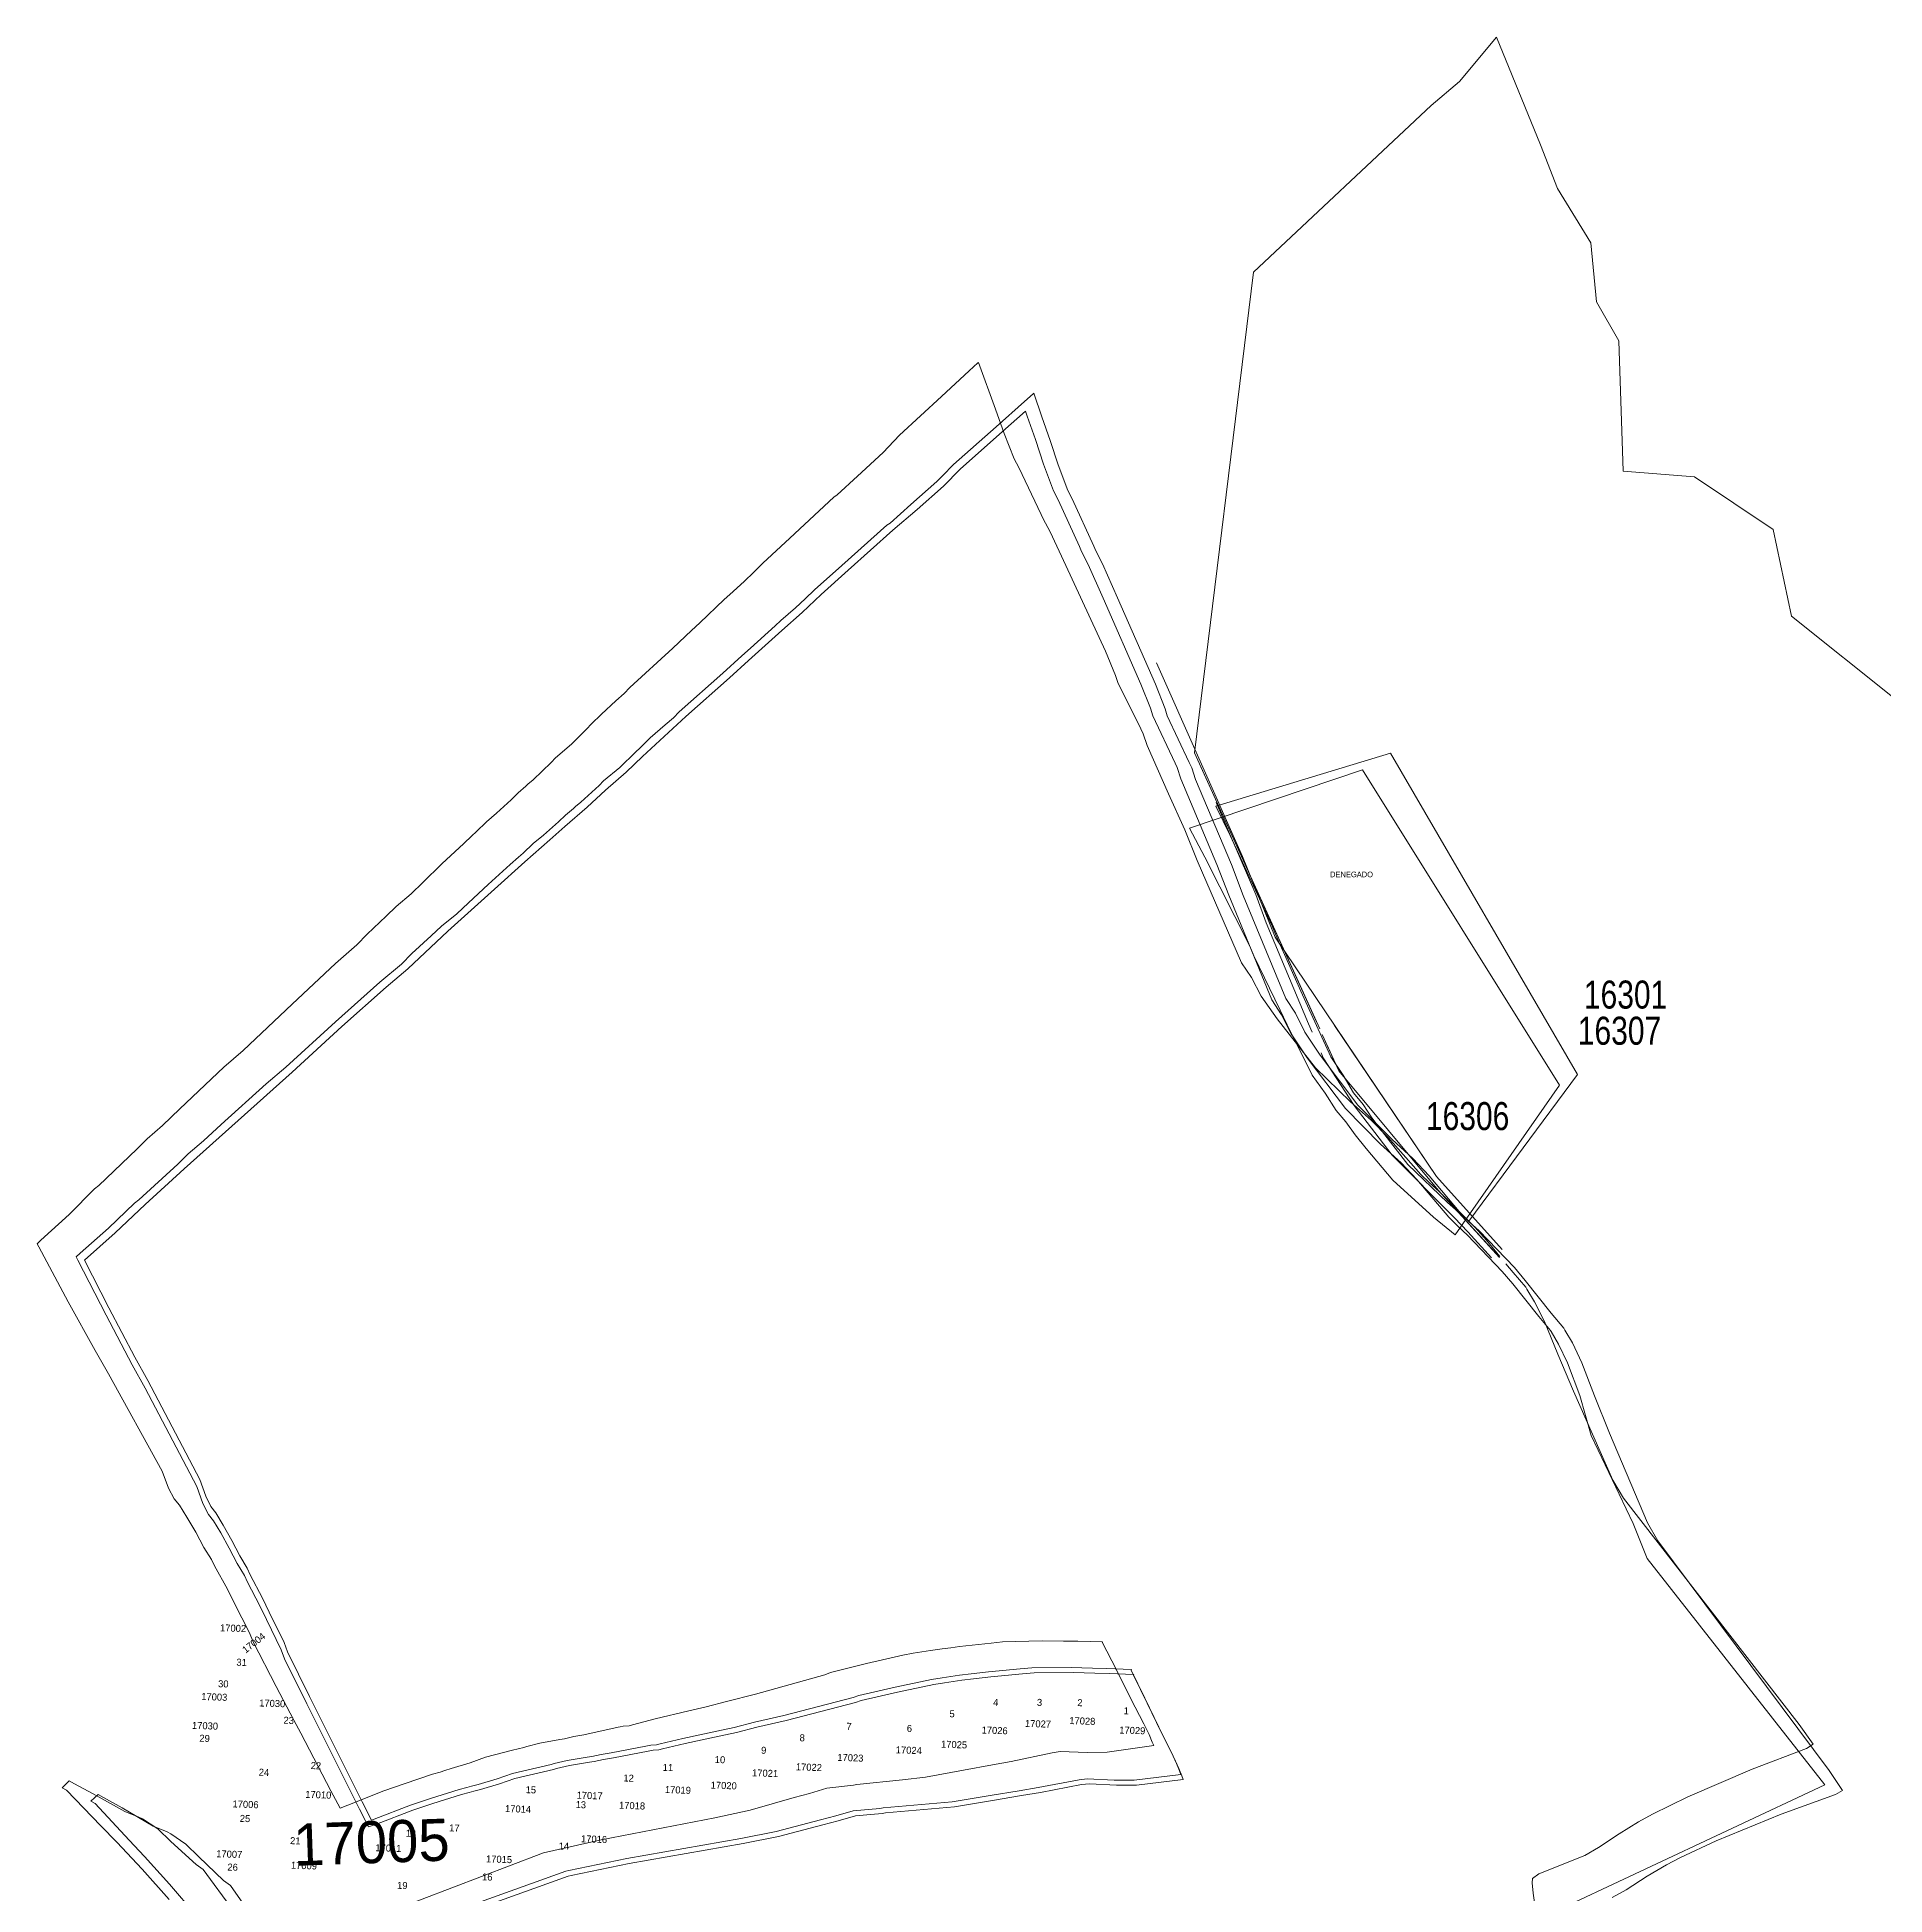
# Model space of a CAD drawing. Header units: inches. Extents: x 610851 to 630254, y 1234683 to 1264905.
# Drawn here: x 622678 to 623997, y 1247733 to 1249059 of the extents above; entities that cross this region are included whole.
import ezdxf
from ezdxf.enums import TextEntityAlignment as Align

# ---------------------------------------------------------------- set-up
doc = ezdxf.new("R2010")
doc.units = ezdxf.units.IN
doc.header["$MEASUREMENT"] = 0
doc.layers.add('Level 50', color=7, linetype='Continuous', lineweight=0)
doc.layers.add('Level 7', color=7, linetype='Continuous', lineweight=0)
doc.styles.add('Styledgn000', font='dgn000.shx')
doc.styles.add('Styledgn032', font='dgn032.shx')

msp = doc.modelspace()

# ---------------------------------------------------------------- linework, layer by layer
at = {"layer": 'Level 50', "color": 7, "linetype": 'Continuous', "lineweight": 0, "flags": 128}
for points in [[(624004.73258, 1248586.0922), (623930.28358, 1248645.4512), (623917.29858, 1248707.3792), (623861.13258, 1248744.8232), (623810.18458, 1248748.8992), (623807.15358, 1248841.8652), (623791.17758, 1248869.8222), (623787.18158, 1248911.7972), (623763.29258, 1248950.6172), (623751.24258, 1248981.7452), (623719.93558, 1249058.6212), (623693.35858, 1249026.9282), (623673.35858, 1249009.9282), (623546.35858, 1248890.9282), (623504.35858, 1248547.9282), (623591.2276, 1248356.479)], [(624004.73258, 1248586.0922), (623930.28358, 1248645.4512), (623917.29858, 1248707.3792), (623861.13258, 1248744.8232), (623810.18458, 1248748.8992), (623807.15358, 1248841.8652), (623791.17758, 1248869.8222), (623787.18158, 1248911.7972), (623763.29258, 1248950.6172), (623751.24258, 1248981.7452), (623719.93558, 1249058.6212), (623693.35858, 1249026.9282), (623673.35858, 1249009.9282), (623546.35858, 1248890.9282), (623504.35858, 1248547.9282), (623593.76789, 1248350.88051)], [(624004.73258, 1248586.0922), (623930.28358, 1248645.4512), (623917.29858, 1248707.3792), (623861.13258, 1248744.8232), (623810.18458, 1248748.8992), (623807.15358, 1248841.8652), (623791.17758, 1248869.8222), (623787.18158, 1248911.7972), (623763.29258, 1248950.6172), (623751.24258, 1248981.7452), (623719.93558, 1249058.6212), (623693.35858, 1249026.9282), (623673.35858, 1249009.9282), (623546.35858, 1248890.9282), (623504.35858, 1248547.9282), (623593.76789, 1248350.88051)], [(623723.91456, 1248193.54912), (623677.10858, 1248245.5322), (623561.91458, 1248416.3142), (623538.62858, 1248473.9482), (623477.13958, 1248612.0552)], [(623644.156, 1248547.62458), (623644.156, 1248547.62458), (623519.57374, 1248509.81686), (623529.90726, 1248488.93412), (623559.89798, 1248424.24778), (623562.55841, 1248417.45071), (623580.22249, 1248377.91687), (623584.91319, 1248367.41679), (623601.57849, 1248331.05466), (623610.51021, 1248317.89971), (623617.80992, 1248305.23231), (623624.63671, 1248296.92803), (623630.87177, 1248287.50396), (623638.56609, 1248277.52614), (623656.69555, 1248254.25451), (623684.95947, 1248227.09233), (623700.08327, 1248213.85307), (623777.76136, 1248318.33426), (623644.156, 1248547.62458)], [(623624.14499, 1248535.807), (623624.14499, 1248535.807), (623500.80083, 1248494.13706), (623511.77981, 1248473.58633), (623543.77087, 1248409.86555), (623546.64173, 1248403.15465), (623565.52866, 1248364.1902), (623570.54414, 1248353.84133), (623588.33398, 1248318.01593), (623597.67113, 1248305.14558), (623605.36187, 1248292.7117), (623612.44401, 1248284.6241), (623618.96959, 1248275.39882), (623626.97097, 1248265.6655), (623645.81652, 1248242.96988), (623674.91279, 1248216.70126), (623690.44163, 1248203.9395), (623764.82759, 1248310.78956), (623624.14499, 1248535.807)], [(623519.86447, 1248512.3812), (623548.02869, 1248446.80338), (623555.58612, 1248426.67291), (623585.82549, 1248354.58254), (623588.42255, 1248348.53131)], [(623595.52822, 1248347.00094), (623607.35858, 1248320.9282), (623678.35858, 1248235.9282), (623720.51915, 1248189.55158)], [(623597.68395, 1248342.24997), (623607.35858, 1248320.9282), (623678.35858, 1248235.9282), (623722.04168, 1248187.87679)], [(623723.91456, 1248193.54912), (623677.10858, 1248245.5322), (623604.36008, 1248353.38621)], [(623594.70871, 1248333.8844), (623596.23745, 1248330.3224), (623618.26378, 1248296.28238), (623645.35397, 1248260.72888), (623689.84491, 1248216.20193), (623699.33534, 1248206.05315), (623716.21569, 1248187.66863)], [(623598.75053, 1248339.89935), (623607.35858, 1248320.9282), (623678.35858, 1248235.9282), (623720.9561, 1248189.07093)]]:
    msp.add_lwpolyline(points, dxfattribs=at)
at = {"layer": 'Level 50', "color": 7, "flags": 128}
for points in [[(623722.17881, 1248188.64258), (623712.69021, 1248200.13336), (623704.72531, 1248209.1213), (623679.04427, 1248235.01823), (623671.91288, 1248241.22554), (623665.91408, 1248247.12892), (623642.64656, 1248273.5248), (623630.7824, 1248285.58896), (623615.75845, 1248298.79519), (623590.74515, 1248323.04391), (623563.35548, 1248358.17375), (623552.00073, 1248374.38562), (623545.08263, 1248387.67284), (623538.01159, 1248397.97087), (623506.36437, 1248471.00326), (623497.50358, 1248492.98234), (623485.88023, 1248518.73994), (623470.62404, 1248553.18239), (623467.85725, 1248561.47855), (623465.98649, 1248565.16391), (623449.73478, 1248598.05043), (623448.0909, 1248603.09602), (623440.77762, 1248620.55588), (623412.65286, 1248681.60195), (623401.42657, 1248705.72735), (623396.41438, 1248714.81375), (623395.05347, 1248718.1181), (623379.03184, 1248751.6218), (623375.66471, 1248757.62294), (623368.57738, 1248775.70691), (623362.44339, 1248793.1047), (623350.14935, 1248826.49559), (623349.76529, 1248826.15772), (623343.55073, 1248820.56045), (623323.75853, 1248802.09898), (623293.81866, 1248774.57684), (623286.06921, 1248766.31389), (623282.1053, 1248762.16382), (623263.90598, 1248745.46793), (623249.46136, 1248732.03224), (623247.0885, 1248730.42684), (623215.49844, 1248701.0991), (623196.33866, 1248683.29496), (623189.81999, 1248676.85716), (623183.02761, 1248670.17446), (623172.75457, 1248661.02154), (623168.8101, 1248657.24088), (623151.45098, 1248640.76694), (623145.47048, 1248635.28085), (623132.09884, 1248622.64334), (623101.44758, 1248594.57448), (623097.43519, 1248590.22552), (623091.52343, 1248585.09271), (623081.14659, 1248575.58989), (623073.93025, 1248568.39457), (623070.84504, 1248565.17027), (623059.78807, 1248554.09212), (623048.33335, 1248544.34712), (623045.18145, 1248540.9356), (623032.39391, 1248528.63552), (623028.60535, 1248525.64975), (623027.18564, 1248524.04428), (623021.62018, 1248519.29168), (623016.69885, 1248514.48151), (623006.19365, 1248504.77238), (622999.09766, 1248498.68437), (622991.87337, 1248491.65595), (622988.64365, 1248488.74012), (622982.87744, 1248483.29584), (622967.3342, 1248468.70245), (622953.60981, 1248455.37257), (622945.41767, 1248447.4258), (622934.65008, 1248438.29911), (622927.53946, 1248431.45873), (622913.99392, 1248418.42007), (622906.54406, 1248410.85855), (622891.37361, 1248397.51898), (622860.36076, 1248368.69157), (622825.39472, 1248335.61728), (622811.68808, 1248323.53991), (622780.22233, 1248293.91433), (622767.84911, 1248282.10669), (622757.03026, 1248272.54401), (622749.67812, 1248265.11125), (622722.46203, 1248239.20274), (622719.42863, 1248236.77747), (622701.24432, 1248218.39258), (622681.22203, 1248200.15906), (622678.48416, 1248197.59402), (622679.67679, 1248195.31685), (622700.63647, 1248156.28098), (622719.85721, 1248121.39188), (622729.38225, 1248104.92247), (622767.70541, 1248035.27419), (622772.21009, 1248023.28432), (622776.34536, 1248015.64956), (622779.98139, 1248011.06343), (622785.29617, 1248002.56549), (622791.61461, 1247991.84403), (622797.47066, 1247980.97133), (622802.79781, 1247972.3966), (622804.9893, 1247967.77179), (622814.2318, 1247951.16134), (622818.9848, 1247941.40723), (622830.06767, 1247919.9507), (622832.56743, 1247913.51209), (622849.02049, 1247881.73332), (622861.61834, 1247857.70129), (622866.59813, 1247848.29926), (622887.94899, 1247807.28604), (622894.63009, 1247794.84174), (622900.26841, 1247796.90022), (622925.95592, 1247807.34614), (622940.33683, 1247812.32036), (622960.58946, 1247819.10817), (622966.04611, 1247820.64033), (622969.41093, 1247821.63726), (622974.03231, 1247823.06457), (622987.45582, 1247827.26466), (622998.44554, 1247831.20649), (623017.58948, 1247836.33434), (623025.77607, 1247838.17504), (623027.92357, 1247838.8983), (623037.15133, 1247841.24558), (623051.38695, 1247843.92686), (623054.82505, 1247844.402), (623061.45174, 1247845.94195), (623068.52918, 1247847.27487), (623093.18075, 1247852.64159), (623094.4218, 1247852.87467), (623096.75784, 1247853.40025), (623100.84447, 1247853.56986), (623103.30232, 1247854.44466), (623119.56345, 1247858.63515), (623143.58393, 1247864.28271), (623155.96811, 1247867.14113), (623170.41515, 1247871.09537), (623191.17177, 1247876.31188), (623240.52121, 1247890.12462), (623244.56447, 1247891.60967), (623270.31826, 1247898.04313), (623296.20934, 1247904.01096), (623303.67641, 1247905.36781), (623316.07871, 1247907.31941), (623324.40008, 1247908.55441), (623330.54177, 1247909.24561), (623336.76348, 1247910.21828), (623359.16928, 1247912.68064), (623367.44842, 1247913.59051), (623395.69301, 1247914.31465), (623410.87972, 1247914.12837), (623421.03996, 1247914.14884), (623438.6022, 1247913.67172), (623438.37601, 1247913.28664), (623448.6128, 1247893.57236), (623458.92183, 1247873.00022), (623468.24943, 1247855.14609), (623471.94242, 1247847.41046), (623474.23933, 1247842.03141), (623475.25518, 1247839.51506), (623441.96705, 1247834.94806), (623427.77817, 1247834.58998), (623408.47997, 1247835.27431), (623402.78747, 1247834.46407), (623373.57463, 1247828.2842), (623360.13838, 1247825.81415), (623339.56696, 1247822.05216), (623312.3888, 1247816.92161), (623296.03021, 1247815.17676), (623263.30847, 1247811.77501), (623261.01191, 1247811.33615), (623241.95164, 1247809.21126), (623229.59025, 1247805.40809), (623218.74125, 1247802.38391), (623187.311, 1247793.33621), (623162.07245, 1247788.02007), (623081.02745, 1247772.21203), (623039.9115, 1247762.89224), (623037.87073, 1247762.35491), (622932.03802, 1247721.93269)], [(623752.51918, 1247688.67612), (623746.07527, 1247734.21585), (623745.35966, 1247741.67532), (623745.47618, 1247744.57484), (623750.1013, 1247747.93053), (623782.92401, 1247761.13062), (623792.75486, 1247766.74412), (623807.49376, 1247776.67649), (623821.17946, 1247785.14691), (623831.19575, 1247790.51167), (623856.45987, 1247802.94638), (623902.4369, 1247822.77617), (623940.98655, 1247837.43822), (623945.74504, 1247840.54923), (623935.97603, 1247854.59393), (623810.62186, 1248016.02481), (623803.01324, 1248028.82868), (623774.76043, 1248092.40988), (623763.60421, 1248118.83988), (623754.12645, 1248142.16222), (623747.10688, 1248156.15074), (623741.60349, 1248165.1314), (623740.79381, 1248166.62626), (623731.66741, 1248177.15181), (623726.55809, 1248183.33925)], [(622818.55679, 1247721.66996), (622797.00246, 1247751.05374), (622791.99282, 1247754.59231), (622773.99406, 1247771.08322), (622764.54763, 1247780.08785), (622753.70647, 1247787.1504), (622751.06179, 1247788.57264), (622740.93501, 1247792.46738), (622718.55964, 1247805.01292), (622705.0634, 1247812.33835), (622701.41089, 1247814.30479), (622696.27467, 1247809.37378), (622699.34698, 1247807.8071), (622723.97317, 1247782.23049), (622735.31792, 1247770.63517), (622753.51355, 1247751.33832), (622772.612, 1247729.75115)]]:
    msp.add_lwpolyline(points, dxfattribs=at)
at = {"layer": 'Level 50', "color": 7, "linetype": 'Continuous', "lineweight": 13, "flags": 128}
for points in [[(623802.42711, 1247731.20432), (623812.36139, 1247736.63268), (623827.28377, 1247746.28719), (623841.12575, 1247754.49975), (623851.24078, 1247759.67593), (623876.73341, 1247771.63518), (623923.07385, 1247790.60019), (623961.8914, 1247804.5375), (623966.70733, 1247807.55883), (623957.20314, 1247821.78406), (623834.89511, 1247985.53491), (623827.52767, 1247998.47907), (623800.47091, 1248062.57838), (623789.81177, 1248089.21274), (623780.77258, 1248112.70853), (623774.01628, 1248126.8261), (623768.6821, 1248135.90828), (623767.90057, 1248137.41804), (623758.97295, 1248148.11272), (623740.4296, 1248171.44574), (623732.63447, 1248180.58131), (623707.44307, 1248206.95479), (623700.42922, 1248213.2946), (623694.54206, 1248219.30932), (623671.7731, 1248246.13644), (623660.13702, 1248258.42075), (623645.36311, 1248271.9061), (623620.80846, 1248296.61915), (623594.08169, 1248332.25593), (623583.03263, 1248348.67767), (623576.36466, 1248362.09215), (623569.48778, 1248372.52083), (623539.21425, 1248446.13327), (623530.76675, 1248468.27448), (623505.01968, 1248528.96751), (623502.40878, 1248537.31405), (623500.60739, 1248541.0338), (623484.97461, 1248574.219), (623483.42554, 1248579.2945), (623476.44062, 1248596.8883), (623449.46439, 1248658.45052), (623438.69202, 1248682.78199), (623433.85093, 1248691.9607), (623432.55216, 1248695.28996), (623417.16097, 1248729.08793), (623413.90686, 1248735.15109), (623407.15954, 1248753.36465), (623401.35254, 1248770.8743), (623395.51936, 1248787.68197), (623389.68618, 1248804.48964), (623389.68618, 1248804.48964), (623389.29586, 1248804.15902), (623382.97754, 1248798.67915), (623362.84296, 1248780.5917), (623332.39277, 1248753.63526), (623324.48989, 1248745.51893), (623320.44893, 1248741.44385), (623301.94004, 1248725.09181), (623287.24625, 1248711.92908), (623284.84373, 1248710.36841), (623252.70982, 1248681.6376), (623233.21987, 1248664.19552), (623226.58173, 1248657.88096), (623219.66537, 1248651.32668), (623209.22266, 1248642.36781), (623205.20806, 1248638.66171), (623187.54337, 1248622.51586), (623181.46115, 1248617.14276), (623167.85512, 1248604.75797), (623136.68341, 1248577.26823), (623132.59026, 1248572.9952), (623126.58338, 1248567.97403), (623116.03034, 1248558.66727), (623108.68048, 1248551.60841), (623105.5354, 1248548.44246), (623094.27284, 1248537.57339), (623082.63758, 1248528.04469), (623079.42233, 1248524.69281), (623066.40661, 1248512.63444), (623062.56278, 1248509.72017), (623061.11324, 1248508.14158), (623055.45973, 1248503.49407), (623050.44915, 1248498.77693), (623039.7639, 1248489.2663), (623032.55512, 1248483.3123), (623025.20042, 1248476.42044), (623021.91665, 1248473.56563), (623016.04947, 1248468.23032), (623000.23557, 1248453.93067), (622986.26387, 1248440.86023), (622977.9243, 1248433.06833), (622966.98763, 1248424.14494), (622959.75012, 1248417.43897), (622945.9627, 1248404.65635), (622938.37249, 1248397.23572), (622922.9548, 1248384.18269), (622891.40736, 1248355.94131), (622855.82787, 1248323.52784), (622841.89739, 1248311.70937), (622809.88218, 1248282.67844), (622797.28993, 1248271.10467), (622786.29384, 1248261.74634), (622778.80375, 1248254.45261), (622751.10708, 1248229.05849), (622748.02878, 1248226.69048), (622748.02878, 1248226.69048), (622729.50325, 1248208.64946), (622709.1429, 1248190.79423), (622706.35746, 1248188.28093), (622706.35746, 1248188.28093)], [(623756.50532, 1247718.75161), (623954.20009, 1247811.5), (623827.35149, 1247973.08557), (623817.45532, 1247997.89429), (623787.54998, 1248060.9195), (623779.43435, 1248089.35794), (623770.50559, 1248112.56667), (623764.08038, 1248125.99243), (623758.8205, 1248134.94811), (623758.3948, 1248135.77046), (623750.05114, 1248145.7656), (623731.53926, 1248169.05902), (623724.0205, 1248177.8707), (623699.24768, 1248203.80596), (623692.27624, 1248210.10743), (623685.95656, 1248216.56405), (623663.13796, 1248243.44966), (623651.91144, 1248255.30159), (623637.22014, 1248268.71154), (623612.04631, 1248294.04776), (623584.78558, 1248330.39651), (623573.26005, 1248347.52642), (623566.57264, 1248360.97999), (623559.51135, 1248371.68834), (623528.84784, 1248446.24904), (623520.41875, 1248468.34198), (623494.55948, 1248529.29949), (623492.01841, 1248537.42282), (623490.49717, 1248540.56408), (623474.55523, 1248574.40556), (623472.92074, 1248579.76092), (623466.13755, 1248596.84659), (623439.23434, 1248658.24219), (623428.5991, 1248682.26392), (623423.65989, 1248691.62866), (623422.26225, 1248695.21136), (623407.1051, 1248728.49539), (623403.69, 1248734.85851), (623396.66213, 1248753.82939), (623390.82459, 1248771.43115), (623385.01261, 1248788.17773), (623383.79357, 1248791.69025), (623367.39395, 1248777.15762), (623337.18635, 1248750.41593), (623325.22552, 1248738.20906), (623306.45848, 1248721.62895), (623289.15242, 1248706.71763), (623257.2876, 1248678.22743), (623237.90179, 1248660.87854), (623224.29326, 1248647.95861), (623209.81549, 1248635.27826), (623186.07118, 1248613.76148), (623172.4371, 1248601.35116), (623141.38451, 1248573.96647), (623110.36085, 1248545.26209), (623098.88786, 1248534.18995), (623084.14058, 1248521.41087), (623070.89526, 1248509.13979), (623055.02483, 1248495.36484), (623044.25599, 1248485.7798), (623026.4799, 1248470.14196), (623004.8667, 1248450.56855), (622971.57475, 1248420.74105), (622942.97247, 1248393.83971), (622927.43733, 1248380.68723), (622896.01659, 1248352.55928), (622860.39949, 1248320.11155), (622783.48767, 1248251.13882), (622755.67083, 1248225.63453), (622734.16461, 1248205.31199), (622712.15827, 1248185.99991), (622729.61692, 1248151.96984), (622748.15126, 1248116.7827), (622757.3666, 1248100.13684), (622794.53213, 1248029.49046), (622798.81585, 1248017.40574), (622802.52086, 1248010.24834), (622805.99414, 1248005.6948), (622811.29067, 1247996.86219), (622817.4709, 1247985.91128), (622823.10084, 1247974.97238), (622828.31926, 1247966.21063), (622830.46341, 1247961.45763), (622839.38286, 1247944.69623), (622843.97841, 1247934.79856), (622854.73095, 1247912.98895), (622857.109, 1247906.50644), (622872.86408, 1247874.62692), (622885.00115, 1247850.37983), (622889.8065, 1247840.88108), (622910.38029, 1247799.48516), (622917.07771, 1247786.42933), (622918.93233, 1247787.06732), (622944.81102, 1247797.03019), (622959.28259, 1247801.73414), (622979.65883, 1247808.14136), (622985.14322, 1247809.57103), (622988.52612, 1247810.50475), (622993.17343, 1247811.84523), (623006.67327, 1247815.79313), (623017.7349, 1247819.52838), (623045.19118, 1247825.98373), (623045.19118, 1247825.98373), (623047.35185, 1247826.66663), (623056.62196, 1247828.84063), (623070.90531, 1247831.25476), (623074.35171, 1247831.66541), (623081.00609, 1247833.08095), (623088.10726, 1247834.28105), (623112.85503, 1247839.18502), (623114.10024, 1247839.39481), (623116.44571, 1247839.87654), (623120.5348, 1247839.96957), (623123.00861, 1247840.79816), (623139.34539, 1247844.6833), (623163.46744, 1247849.87988), (623175.903, 1247852.5058), (623190.42158, 1247856.18871), (623211.27228, 1247861.01546), (623260.87182, 1247873.9013), (623264.94219, 1247875.31035), (623290.81198, 1247881.26023), (623316.81031, 1247886.74198), (623324.3015, 1247887.95871), (623336.73817, 1247889.67763), (623345.08123, 1247890.75653), (623351.23479, 1247891.33256), (623357.47362, 1247892.1885), (623379.92162, 1247894.2307), (623388.21635, 1247894.98531), (623416.46955, 1247895.18021), (623431.6501, 1247894.70947), (623441.80894, 1247894.5396), (623459.35917, 1247893.73356), (623459.1258, 1247893.35278), (623468.99148, 1247873.45019), (623478.91332, 1247852.68855), (623487.90482, 1247834.66281), (623491.45224, 1247826.85936), (623493.64798, 1247821.43823), (623494.61652, 1247818.90328), (623461.24867, 1247814.96069), (623447.05558, 1247814.86847), (623427.77358, 1247815.91419), (623422.0669, 1247815.21074), (623392.74342, 1247809.57921), (623379.26326, 1247807.3613), (623358.62497, 1247803.98534), (623331.35547, 1247799.36482), (623314.96706, 1247797.92673), (623282.18734, 1247795.13856), (623279.88296, 1247794.7428), (623260.78623, 1247792.97535), (623248.35576, 1247789.40441), (623237.45201, 1247786.584), (623205.85778, 1247778.12668), (623180.52407, 1247773.28428), (623099.19716, 1247758.99725), (623057.91384, 1247750.44933), (623055.86335, 1247749.95033), (622949.29198, 1247711.5178)], [(622706.35746, 1248188.28093), (622707.50723, 1248185.98181), (622727.73196, 1248146.56016), (622746.29574, 1248111.31711), (622755.51058, 1248094.67216), (622792.52228, 1248024.31818), (622796.80156, 1248012.24602), (622800.79307, 1248004.53514), (622804.34255, 1247999.88169), (622809.49721, 1247991.28568), (622815.61368, 1247980.44774), (622821.26502, 1247969.46724), (622826.4306, 1247960.79422), (622828.53508, 1247956.12918), (622837.46478, 1247939.3485), (622842.03423, 1247929.50705), (622852.7132, 1247907.84667), (622855.0919, 1247901.36236), (622870.94676, 1247869.28095), (622883.0922, 1247845.01714), (622887.89498, 1247835.52347), (622908.47378, 1247794.11747), (622914.92058, 1247781.5502), (622920.59648, 1247783.50269), (622946.47517, 1247793.46557), (622960.94674, 1247798.16952), (622981.32297, 1247804.57673), (622986.80737, 1247806.00641), (622990.19027, 1247806.94012), (622994.83758, 1247808.28061), (623008.33742, 1247812.2285), (623019.39905, 1247815.96376), (623046.85533, 1247822.4191), (623046.85533, 1247822.4191), (623049.016, 1247823.102), (623058.28611, 1247825.276), (623072.56946, 1247827.69013), (623076.01586, 1247828.10079), (623082.67024, 1247829.51633), (623089.77141, 1247830.71643), (623114.51918, 1247835.6204), (623115.76439, 1247835.83019), (623118.10986, 1247836.31191), (623122.19895, 1247836.40494), (623124.67276, 1247837.23354), (623141.00954, 1247841.11868), (623165.13159, 1247846.31525), (623177.56715, 1247848.94118), (623192.08573, 1247852.62408), (623212.93643, 1247857.45084), (623262.53597, 1247870.33668), (623266.60634, 1247871.74572), (623292.47613, 1247877.69561), (623318.47446, 1247883.17736), (623325.96565, 1247884.39409), (623338.40232, 1247886.11301), (623346.74537, 1247887.19191), (623352.89894, 1247887.76793), (623359.13777, 1247888.62388), (623381.58576, 1247890.66608), (623389.8805, 1247891.42069), (623418.1337, 1247891.61559), (623433.31425, 1247891.14484), (623443.47309, 1247890.97498), (623461.02332, 1247890.16893), (623460.78995, 1247889.78816), (623470.65563, 1247869.88557), (623480.57747, 1247849.12393), (623489.56897, 1247831.09819), (623493.11639, 1247823.29474), (623495.31213, 1247817.8736), (623496.28067, 1247815.33866), (623462.91282, 1247811.39606), (623448.71973, 1247811.30385), (623429.43773, 1247812.34957), (623423.73105, 1247811.64611), (623394.40757, 1247806.01459), (623380.92741, 1247803.79668), (623360.28912, 1247800.42072), (623333.01962, 1247795.80019), (623316.63121, 1247794.36211), (623283.85149, 1247791.57394), (623281.5471, 1247791.17818), (623262.45038, 1247789.41072), (623250.01991, 1247785.83979), (623239.11616, 1247783.01938), (623207.52193, 1247774.56206), (623182.18822, 1247769.71965), (623100.86131, 1247755.43262), (623059.57799, 1247746.88471), (623057.5275, 1247746.3857), (622950.95613, 1247707.95318)], [(622837.48988, 1247709.81636), (622816.4898, 1247739.59877), (622811.54732, 1247743.23057), (622793.86065, 1247760.05576), (622784.58456, 1247769.23577), (622773.87761, 1247776.50017), (622771.26004, 1247777.97171), (622761.208, 1247782.05547), (622739.07158, 1247795.01798), (622725.71493, 1247802.59495), (622722.0999, 1247804.62946), (622716.87221, 1247799.79554), (622719.91463, 1247798.17158), (622744.05736, 1247772.13813), (622755.1829, 1247760.33232), (622773.01384, 1247740.69799), (622791.70455, 1247718.75683)]]:
    msp.add_lwpolyline(points, dxfattribs=at)

# ---------------------------------------------------------------- texts
at = {"layer": 'Level 50', "color": 7, "linetype": 'Continuous', "lineweight": 0, "style": 'Styledgn032'}
msp.add_text('DENEGADO', height=4, dxfattribs=at).set_placement((623616.44469, 1248461.17642), align=Align.MIDDLE_CENTER)
at = {"layer": 'Level 50', "color": 3, "linetype": 'Continuous', "lineweight": 0, "style": 'Styledgn032', "width": 0.8}
msp.add_text('16301', height=19.999998, dxfattribs=at).set_placement((623811.99224, 1248375.43954), align=Align.MIDDLE_CENTER)
at = {"layer": 'Level 7', "color": 7, "linetype": 'Continuous', "lineweight": 0, "style": 'Styledgn032', "width": 0.8}
for s, p in [('16307', (623807.6721, 1248349.64324)), ('16306', (623699.2707, 1248288.72345))]:
    msp.add_text(s, height=19.999998, dxfattribs=at).set_placement(p, align=Align.MIDDLE_CENTER)
at = {"layer": 'Level 7', "color": 7, "linetype": 'Continuous', "lineweight": 0}
for s, height, rotation, style, p in [('17002', 4.999998, 358, 'Styledgn032', (622818.31345, 1247923.30353)), ('17004', 4.999968, 38, 'Styledgn032', (622833.03747, 1247912.812)), ('31', 4.999998, 358, 'Styledgn032', (622824.39933, 1247898.93307)), ('31', 4.999998, 358, 'Styledgn032', (622824.39933, 1247898.93307)), ('31', 4.999998, 358, 'Styledgn032', (622824.39933, 1247898.93307)), ('17003', 4.999998, 358, 'Styledgn032', (622804.88845, 1247874.25853)), ('30', 4.999998, 358, 'Styledgn032', (622811.34503, 1247883.57689)), ('30', 4.999998, 358, 'Styledgn032', (622811.34503, 1247883.57689)), ('30', 4.999998, 358, 'Styledgn032', (622811.34503, 1247883.57689)), ('17030', 4.999998, 358, 'Styledgn032', (622846.23475, 1247869.65052)), ('5', 5, 358, 'Styledgn032', (623331.4052, 1247862.18022)), ('5', 5, 358, 'Styledgn032', (623331.4052, 1247862.18022)), ('5', 5, 358, 'Styledgn032', (623331.4052, 1247862.18022)), ('4', 5, 358, 'Styledgn032', (623362.6002, 1247870.35022)), ('4', 5, 358, 'Styledgn032', (623362.6002, 1247870.35022)), ('4', 5, 358, 'Styledgn032', (623362.6002, 1247870.35022)), ('3', 5, 358, 'Styledgn032', (623393.7942, 1247870.35022)), ('3', 5, 358, 'Styledgn032', (623393.7942, 1247870.35022)), ('3', 5, 358, 'Styledgn032', (623393.7942, 1247870.35022)), ('2', 5, 358, 'Styledgn032', (623422.6672, 1247870.16322)), ('2', 5, 358, 'Styledgn032', (623422.6672, 1247870.16322)), ('2', 5, 358, 'Styledgn032', (623422.6672, 1247870.16322)), ('1', 5, 358, 'Styledgn032', (623455.72005, 1247864.40683)), ('1', 5, 358, 'Styledgn032', (623455.72005, 1247864.40683)), ('1', 5, 358, 'Styledgn032', (623455.72005, 1247864.40683)), ('17030', 4.999998, 358, 'Styledgn032', (622798.28175, 1247853.67952)), ('23', 4.999998, 358, 'Styledgn032', (622858.01249, 1247857.53546)), ('23', 4.999998, 358, 'Styledgn032', (622858.01249, 1247857.53546)), ('23', 4.999998, 358, 'Styledgn032', (622858.01249, 1247857.53546)), ('7', 5, 358, 'Styledgn032', (623257.8752, 1247853.26722)), ('7', 5, 358, 'Styledgn032', (623257.8752, 1247853.26722)), ('7', 5, 358, 'Styledgn032', (623257.8752, 1247853.26722)), ('6', 5, 358, 'Styledgn032', (623300.95306, 1247851.78141)), ('6', 5, 358, 'Styledgn032', (623300.95306, 1247851.78141)), ('6', 5, 358, 'Styledgn032', (623300.95306, 1247851.78141)), ('17026', 4.999998, 358, 'Styledgn032', (623361.75606, 1247850.36226)), ('17027', 4.999998, 358, 'Styledgn032', (623392.70521, 1247855.07208)), ('17028', 4.999998, 358, 'Styledgn032', (623424.32821, 1247857.09008)), ('17029', 4.999998, 358, 'Styledgn032', (623459.98703, 1247850.36239)), ('29', 4.999998, 358, 'Styledgn032', (622797.98131, 1247844.69876)), ('29', 4.999998, 358, 'Styledgn032', (622797.98131, 1247844.69876)), ('29', 4.999998, 358, 'Styledgn032', (622797.98131, 1247844.69876)), ('9', 5, 358, 'Styledgn032', (623196.97203, 1247836.18453)), ('9', 5, 358, 'Styledgn032', (623196.97203, 1247836.18453)), ('9', 5, 358, 'Styledgn032', (623196.97203, 1247836.18453)), ('8', 5, 358, 'Styledgn032', (623224.4532, 1247845.09722)), ('8', 5, 358, 'Styledgn032', (623224.4532, 1247845.09722)), ('8', 5, 358, 'Styledgn032', (623224.4532, 1247845.09722)), ('17024', 4.999998, 358, 'Styledgn032', (623300.53021, 1247836.23308)), ('17025', 4.999998, 358, 'Styledgn032', (623332.82521, 1247840.27008)), ('22', 4.999998, 358, 'Styledgn032', (622877.43249, 1247825.16846)), ('22', 4.999998, 358, 'Styledgn032', (622877.43249, 1247825.16846)), ('22', 4.999998, 358, 'Styledgn032', (622877.43249, 1247825.16846)), ('11', 4.999998, 358, 'Styledgn032', (623128.61996, 1247823.91353)), ('11', 4.999998, 358, 'Styledgn032', (623128.61996, 1247823.91353)), ('11', 4.999998, 358, 'Styledgn032', (623128.61996, 1247823.91353)), ('10', 4.999998, 358, 'Styledgn032', (623165.77766, 1247829.50036)), ('10', 4.999998, 358, 'Styledgn032', (623165.77766, 1247829.50036)), ('10', 4.999998, 358, 'Styledgn032', (623165.77766, 1247829.50036)), ('17022', 4.999998, 358, 'Styledgn032', (623229.21221, 1247824.12208)), ('17023', 4.999998, 358, 'Styledgn032', (623258.81621, 1247830.85008)), ('24', 4.999998, 358, 'Styledgn032', (622840.35849, 1247820.46046)), ('24', 4.999998, 358, 'Styledgn032', (622840.35849, 1247820.46046)), ('24', 4.999998, 358, 'Styledgn032', (622840.35849, 1247820.46046)), ('15', 4.999998, 358, 'Styledgn032', (623030.80512, 1247807.98992)), ('15', 4.999998, 358, 'Styledgn032', (623030.80512, 1247807.98992)), ('15', 4.999998, 358, 'Styledgn032', (623030.80512, 1247807.98992)), ('12', 4.999998, 358, 'Styledgn032', (623100.56412, 1247816.33092)), ('12', 4.999998, 358, 'Styledgn032', (623100.56412, 1247816.33092)), ('12', 4.999998, 358, 'Styledgn032', (623100.56412, 1247816.33092)), ('17019', 4.999998, 358, 'Styledgn032', (623135.73766, 1247807.87585)), ('17020', 4.999998, 358, 'Styledgn032', (623168.44275, 1247811.06552)), ('17021', 4.999998, 358, 'Styledgn032', (623197.95705, 1247819.84069)), ('17006', 4.999998, 358, 'Styledgn032', (622827.1933, 1247797.60871)), ('17010', 4.999998, 358, 'Styledgn032', (622879.10938, 1247804.44098)), ('17014', 4.999998, 358, 'Styledgn032', (623021.66784, 1247794.31454)), ('13', 4.999998, 358, 'Styledgn032', (623066.44312, 1247797.37492)), ('13', 4.999998, 358, 'Styledgn032', (623066.44312, 1247797.37492)), ('13', 4.999998, 358, 'Styledgn032', (623066.44312, 1247797.37492)), ('17017', 4.999998, 358, 'Styledgn032', (623072.72084, 1247803.88654)), ('17018', 4.999998, 358, 'Styledgn032', (623103.03284, 1247796.70754)), ('25', 4.999998, 358, 'Styledgn032', (622826.82249, 1247787.50446)), ('25', 4.999998, 358, 'Styledgn032', (622826.82249, 1247787.50446)), ('25', 4.999998, 358, 'Styledgn032', (622826.82249, 1247787.50446)), ('17005', 30, 2, 'Styledgn000', (622916.98404, 1247770.63074)), ('21', 4.999998, 358, 'Styledgn032', (622862.72133, 1247771.61507)), ('21', 4.999998, 358, 'Styledgn032', (622862.72133, 1247771.61507)), ('21', 4.999998, 358, 'Styledgn032', (622862.72133, 1247771.61507)), ('18', 4.999998, 358, 'Styledgn032', (622945.12212, 1247776.90192)), ('18', 4.999998, 358, 'Styledgn032', (622945.12212, 1247776.90192)), ('18', 4.999998, 358, 'Styledgn032', (622945.12212, 1247776.90192)), ('17', 4.999998, 358, 'Styledgn032', (622976.21112, 1247780.69292)), ('17', 4.999998, 358, 'Styledgn032', (622976.21112, 1247780.69292)), ('17', 4.999998, 358, 'Styledgn032', (622976.21112, 1247780.69292)), ('17016', 4.999998, 358, 'Styledgn032', (623075.90969, 1247772.77673)), ('17007', 4.999998, 358, 'Styledgn032', (622815.58045, 1247762.08653)), ('17011', 4.999998, 358, 'Styledgn032', (622929.13568, 1247766.39515)), ('17015', 4.999998, 358, 'Styledgn032', (623008.10784, 1247758.41854)), ('14', 4.999998, 358, 'Styledgn032', (623054.31112, 1247767.80292)), ('14', 4.999998, 358, 'Styledgn032', (623054.31112, 1247767.80292)), ('14', 4.999998, 358, 'Styledgn032', (623054.31112, 1247767.80292)), ('26', 4.999998, 358, 'Styledgn032', (622817.99534, 1247752.78464)), ('26', 4.999998, 358, 'Styledgn032', (622817.99534, 1247752.78464)), ('26', 4.999998, 358, 'Styledgn032', (622817.99534, 1247752.78464)), ('17009', 4.999998, 358, 'Styledgn032', (622868.86427, 1247753.88983)), ('16', 4.999998, 358, 'Styledgn032', (622999.71697, 1247745.8131)), ('16', 4.999998, 358, 'Styledgn032', (622999.71697, 1247745.8131)), ('16', 4.999998, 358, 'Styledgn032', (622999.71697, 1247745.8131)), ('19', 4.999998, 358, 'Styledgn032', (622939.05594, 1247739.74723)), ('19', 4.999998, 358, 'Styledgn032', (622939.05594, 1247739.74723)), ('19', 4.999998, 358, 'Styledgn032', (622939.05594, 1247739.74723))]:
    msp.add_text(s, height=height, rotation=rotation, dxfattribs=dict(at, style=style)).set_placement(p, align=Align.MIDDLE_CENTER)

doc.saveas('drawing.dxf')
